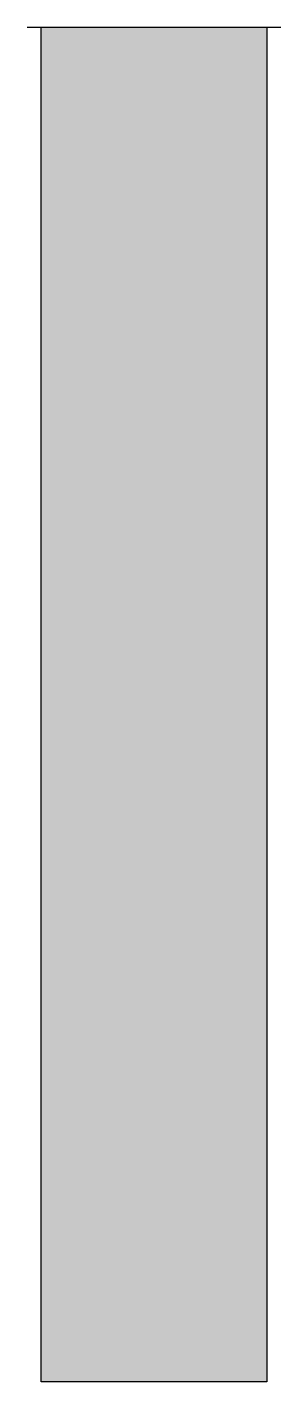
# Model space of a CAD drawing. Extents: x -0.56 to 0.56, y -1.69 to 4.31.
import ezdxf

# ---------------------------------------------------------------- set-up
doc = ezdxf.new("R2010")
doc.units = 0
doc.header["$MEASUREMENT"] = 0
doc.layers.get('0').update_dxf_attribs({"linetype": 'CONTINUOUS'})

msp = doc.modelspace()

# ---------------------------------------------------------------- linework, layer by layer
for p, q in [((-0.5625, 4.3125), (0.5625, 4.3125)), ((-0.5, -1.6875), (-0.5, 4.3125)), ((0.5, 4.3125), (0.5, -1.6875)), ((0.5, -1.6875), (-0.5, -1.6875))]:
    msp.add_line(p, q)
msp.add_solid([(-0.5, 4.3125), (-0.5, -1.6875), (0.5, 4.3125), (0.5, -1.6875)])

doc.saveas('drawing.dxf')
